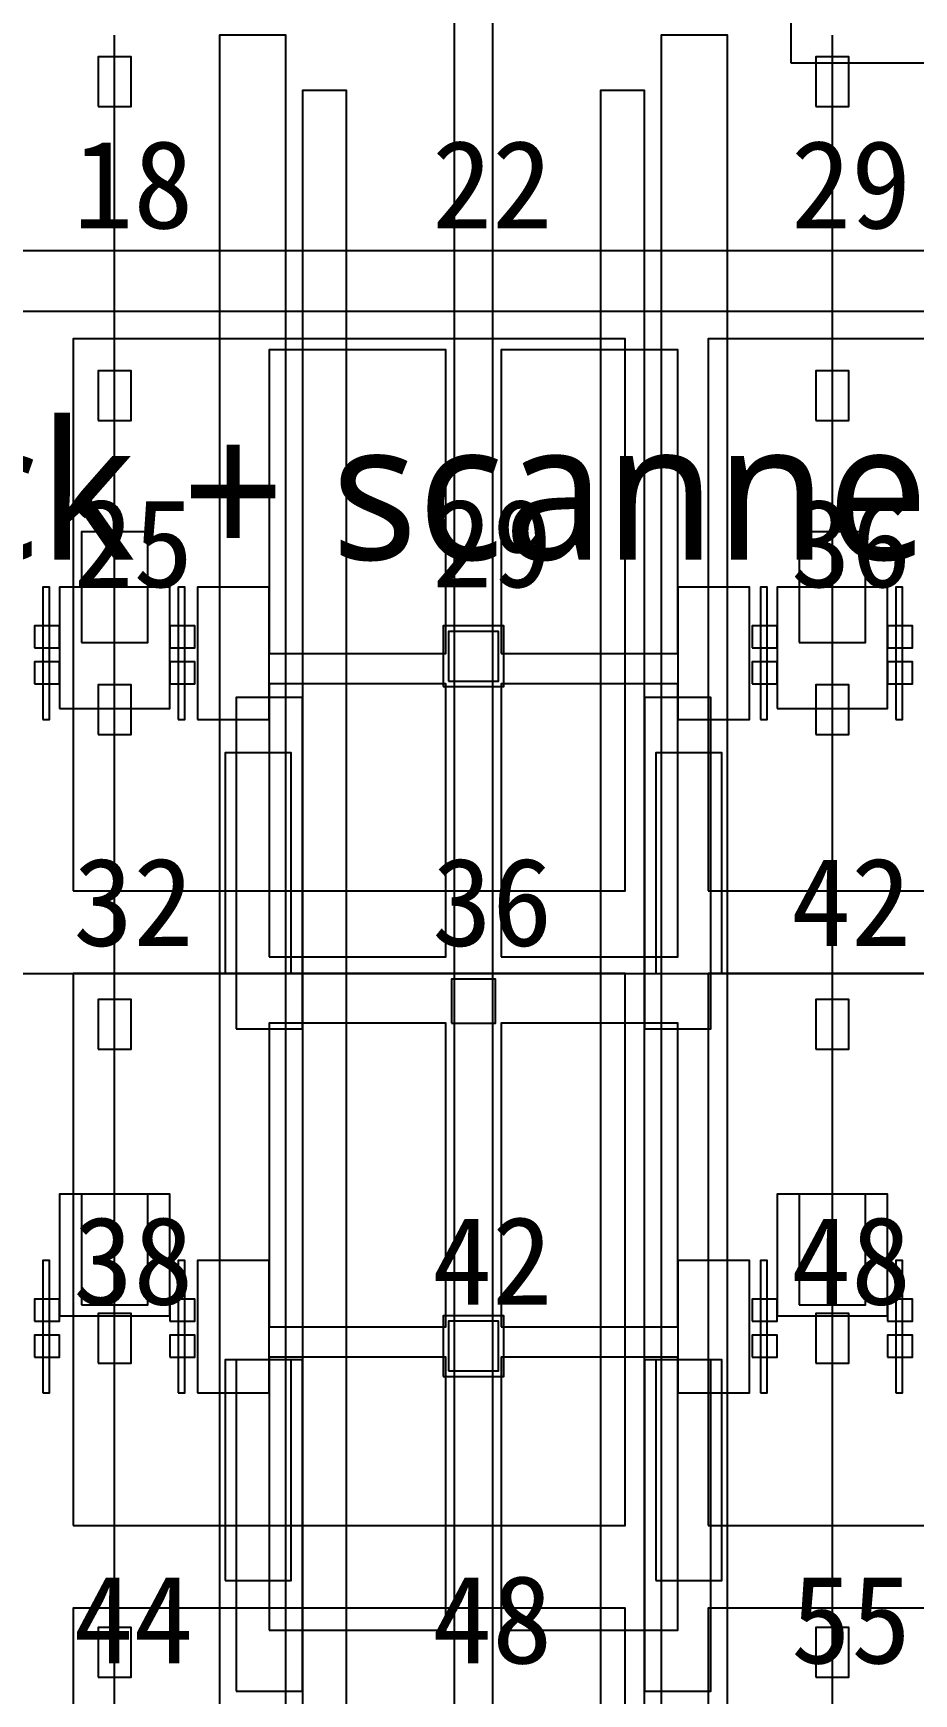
# Model space of a CAD drawing. Header units: metres. Extents: x -1640 to 1560, y -268 to 2338.
# Drawn here: x -175.72 to -159.78, y 1430.95 to 1461.04 of the extents above; entities that cross this region are included whole.
import ezdxf

# ---------------------------------------------------------------- set-up
doc = ezdxf.new("R2010")
doc.units = ezdxf.units.M
for name, color, linetype in [('1F_PUMP', 2, 'Continuous'), ('1F_SCR', 3, 'Continuous'), ('1F_STRUCT_COLUMN', 8, 'Continuous'), ('2F_CSF_LATERAL_RACK_CONCEPT', 9, 'Continuous'), ('2F_RFG', 5, 'Continuous'), ('2F_STRUCT_COLUMN', 8, 'Continuous'), ('2F_VMB', 6, 'Continuous'), ('3F_CLEANROOM_OVERHEAD_PIPE_DUCT_CONCEPT', 9, 'Continuous'), ('3F_EHS_EGRESS_DIST_M', 2, 'Continuous'), ('3F_FOUP', 5, 'Continuous'), ('3F_OHT', 9, 'Continuous'), ('3F_OHTV', 1, 'Continuous'), ('3F_PHOTO', 1, 'Continuous'), ('3F_STRUCT_COLUMN', 8, 'Continuous'), ('3F_TBAR', 6, 'Continuous'), ('3F_TEXT', 7, 'Continuous'), ('4F_FFU', 1, 'Continuous'), ('4F_STRUCT_PLENUM_TRUSS_CONCEPT', 9, 'Continuous'), ('5F_PUMP', 2, 'Continuous'), ('5F_SCR', 3, 'Continuous'), ('5F_STRUCT_COLUMN', 8, 'Continuous'), ('6F_CSF_LATERAL_RACK_CONCEPT', 9, 'Continuous'), ('6F_RFG', 5, 'Continuous'), ('6F_STRUCT_COLUMN', 8, 'Continuous'), ('6F_VMB', 6, 'Continuous'), ('7F_CLEANROOM_OVERHEAD_PIPE_DUCT_CONCEPT', 9, 'Continuous'), ('7F_EHS_EGRESS_DIST_M', 2, 'Continuous'), ('7F_FOUP', 5, 'Continuous'), ('7F_OHT', 9, 'Continuous'), ('7F_OHTV', 1, 'Continuous'), ('7F_PHOTO', 1, 'Continuous'), ('7F_STRUCT_COLUMN', 8, 'Continuous'), ('7F_TBAR', 6, 'Continuous'), ('7F_TEXT', 7, 'Continuous'), ('8F_FFU', 1, 'Continuous'), ('8F_STRUCT_PLENUM_TRUSS_CONCEPT', 9, 'Continuous'), ('RF_RSC', 4, 'Continuous'), ('UTIL_GAS.SPEC_CONCEPT', 3, 'Continuous'), ('UTIL_UPW.R_CONCEPT', 2, 'Continuous'), ('UTIL_UPW.S_CONCEPT', 1, 'Continuous')]:
    doc.layers.add(name, color=color, linetype=linetype)
doc.styles.add('KO', font='malgun.ttf')

msp = doc.modelspace()

# ---------------------------------------------------------------- linework, layer by layer
at = {"layer": '1F_PUMP'}
for points in [[(-172.25, 1444), (-171.05, 1444), (-171.05, 1448), (-172.25, 1448)], [(-164.45, 1444), (-163.25, 1444), (-163.25, 1448), (-164.45, 1448)], [(-172.25, 1433), (-171.05, 1433), (-171.05, 1437), (-172.25, 1437)], [(-164.45, 1433), (-163.25, 1433), (-163.25, 1437), (-164.45, 1437)]]:
    msp.add_lwpolyline(points, close=True, dxfattribs=at)
at = {"layer": '1F_SCR'}
for points in [[(-175.25, 1448.8), (-173.25, 1448.8), (-173.25, 1451), (-175.25, 1451)], [(-162.25, 1448.8), (-160.25, 1448.8), (-160.25, 1451), (-162.25, 1451)], [(-175.25, 1437.8), (-173.25, 1437.8), (-173.25, 1440), (-175.25, 1440)], [(-162.25, 1437.8), (-160.25, 1437.8), (-160.25, 1440), (-162.25, 1440)]]:
    msp.add_lwpolyline(points, close=True, dxfattribs=at)
at = {"layer": '1F_STRUCT_COLUMN'}
for points in [[(-168.3, 1449.2), (-167.2, 1449.2), (-167.2, 1450.3), (-168.3, 1450.3)], [(-168.3, 1436.7), (-167.2, 1436.7), (-167.2, 1437.8), (-168.3, 1437.8)]]:
    msp.add_lwpolyline(points, close=True, dxfattribs=at)
at = {"layer": '2F_CSF_LATERAL_RACK_CONCEPT'}
for points in [[(-170.85, 1310), (-170.05, 1310), (-170.05, 1460), (-170.85, 1460)], [(-165.45, 1310), (-164.65, 1310), (-164.65, 1460), (-165.45, 1460)]]:
    msp.add_lwpolyline(points, close=True, dxfattribs=at)
at = {"layer": '2F_RFG'}
for points in [[(-172.05, 1443), (-170.85, 1443), (-170.85, 1449), (-172.05, 1449)], [(-164.65, 1443), (-163.45, 1443), (-163.45, 1449), (-164.65, 1449)], [(-172.05, 1431), (-170.85, 1431), (-170.85, 1437), (-172.05, 1437)], [(-164.65, 1431), (-163.45, 1431), (-163.45, 1437), (-164.65, 1437)]]:
    msp.add_lwpolyline(points, close=True, dxfattribs=at)
at = {"layer": '2F_STRUCT_COLUMN'}
for points in [[(-168.2, 1449.3), (-167.3, 1449.3), (-167.3, 1450.2), (-168.2, 1450.2)], [(-168.2, 1436.8), (-167.3, 1436.8), (-167.3, 1437.7), (-168.2, 1437.7)]]:
    msp.add_lwpolyline(points, close=True, dxfattribs=at)
at = {"layer": '2F_VMB'}
for points in [[(-174.85, 1450), (-173.65, 1450), (-173.65, 1452), (-174.85, 1452)], [(-161.85, 1450), (-160.65, 1450), (-160.65, 1452), (-161.85, 1452)], [(-174.85, 1438), (-173.65, 1438), (-173.65, 1440), (-174.85, 1440)], [(-161.85, 1438), (-160.65, 1438), (-160.65, 1440), (-161.85, 1440)]]:
    msp.add_lwpolyline(points, close=True, dxfattribs=at)
at = {"layer": '3F_CLEANROOM_OVERHEAD_PIPE_DUCT_CONCEPT'}
for points in [[(-172.35, 1309), (-171.15, 1309), (-171.15, 1461), (-172.35, 1461)], [(-164.35, 1309), (-163.15, 1309), (-163.15, 1461), (-164.35, 1461)]]:
    msp.add_lwpolyline(points, close=True, dxfattribs=at)
at = {"layer": '3F_FOUP'}
for points in [[(-175.7, 1449.9), (-175.25, 1449.9), (-175.25, 1450.3), (-175.7, 1450.3)], [(-173.25, 1449.9), (-172.8, 1449.9), (-172.8, 1450.3), (-173.25, 1450.3)], [(-162.7, 1449.9), (-162.25, 1449.9), (-162.25, 1450.3), (-162.7, 1450.3)], [(-160.25, 1449.9), (-159.8, 1449.9), (-159.8, 1450.3), (-160.25, 1450.3)], [(-175.7, 1449.25), (-175.25, 1449.25), (-175.25, 1449.65), (-175.7, 1449.65)], [(-173.25, 1449.25), (-172.8, 1449.25), (-172.8, 1449.65), (-173.25, 1449.65)], [(-162.7, 1449.25), (-162.25, 1449.25), (-162.25, 1449.65), (-162.7, 1449.65)], [(-160.25, 1449.25), (-159.8, 1449.25), (-159.8, 1449.65), (-160.25, 1449.65)], [(-175.7, 1437.7), (-175.25, 1437.7), (-175.25, 1438.1), (-175.7, 1438.1)], [(-173.25, 1437.7), (-172.8, 1437.7), (-172.8, 1438.1), (-173.25, 1438.1)], [(-162.7, 1437.7), (-162.25, 1437.7), (-162.25, 1438.1), (-162.7, 1438.1)], [(-160.25, 1437.7), (-159.8, 1437.7), (-159.8, 1438.1), (-160.25, 1438.1)], [(-175.7, 1437.05), (-175.25, 1437.05), (-175.25, 1437.45), (-175.7, 1437.45)], [(-173.25, 1437.05), (-172.8, 1437.05), (-172.8, 1437.45), (-173.25, 1437.45)], [(-162.7, 1437.05), (-162.25, 1437.05), (-162.25, 1437.45), (-162.7, 1437.45)], [(-160.25, 1437.05), (-159.8, 1437.05), (-159.8, 1437.45), (-160.25, 1437.45)]]:
    msp.add_lwpolyline(points, close=True, dxfattribs=at)
at = {"layer": '3F_OHT'}
for p, q in [((-174.25, 1389), (-174.25, 1461)), ((-161.25, 1389), (-161.25, 1461))]:
    msp.add_line(p, q, dxfattribs=at)
at = {"layer": '3F_OHTV'}
for points in [[(-174.55, 1459.71), (-173.95, 1459.71), (-173.95, 1460.61), (-174.55, 1460.61)], [(-161.55, 1459.71), (-160.95, 1459.71), (-160.95, 1460.61), (-161.55, 1460.61)], [(-174.55, 1454.02), (-173.95, 1454.02), (-173.95, 1454.92), (-174.55, 1454.92)], [(-161.55, 1454.02), (-160.95, 1454.02), (-160.95, 1454.92), (-161.55, 1454.92)], [(-174.55, 1448.33), (-173.95, 1448.33), (-173.95, 1449.23), (-174.55, 1449.23)], [(-161.55, 1448.33), (-160.95, 1448.33), (-160.95, 1449.23), (-161.55, 1449.23)], [(-174.55, 1442.63), (-173.95, 1442.63), (-173.95, 1443.53), (-174.55, 1443.53)], [(-161.55, 1442.63), (-160.95, 1442.63), (-160.95, 1443.53), (-161.55, 1443.53)], [(-174.55, 1436.94), (-173.95, 1436.94), (-173.95, 1437.84), (-174.55, 1437.84)], [(-161.55, 1436.94), (-160.95, 1436.94), (-160.95, 1437.84), (-161.55, 1437.84)], [(-174.55, 1431.25), (-173.95, 1431.25), (-173.95, 1432.15), (-174.55, 1432.15)], [(-161.55, 1431.25), (-160.95, 1431.25), (-160.95, 1432.15), (-161.55, 1432.15)]]:
    msp.add_lwpolyline(points, close=True, dxfattribs=at)
at = {"layer": '3F_PHOTO'}
for points in [[(-171.45, 1449.8), (-168.25, 1449.8), (-168.25, 1455.3), (-171.45, 1455.3)], [(-167.25, 1449.8), (-164.05, 1449.8), (-164.05, 1455.3), (-167.25, 1455.3)], [(-172.75, 1448.6), (-171.45, 1448.6), (-171.45, 1451), (-172.75, 1451)], [(-164.05, 1448.6), (-162.75, 1448.6), (-162.75, 1451), (-164.05, 1451)], [(-171.45, 1444.3), (-168.25, 1444.3), (-168.25, 1449.25), (-171.45, 1449.25)], [(-167.25, 1444.3), (-164.05, 1444.3), (-164.05, 1449.25), (-167.25, 1449.25)], [(-171.45, 1437.6), (-168.25, 1437.6), (-168.25, 1443.1), (-171.45, 1443.1)], [(-167.25, 1437.6), (-164.05, 1437.6), (-164.05, 1443.1), (-167.25, 1443.1)], [(-172.75, 1436.4), (-171.45, 1436.4), (-171.45, 1438.8), (-172.75, 1438.8)], [(-164.05, 1436.4), (-162.75, 1436.4), (-162.75, 1438.8), (-164.05, 1438.8)], [(-171.45, 1432.1), (-168.25, 1432.1), (-168.25, 1437.05), (-171.45, 1437.05)], [(-167.25, 1432.1), (-164.05, 1432.1), (-164.05, 1437.05), (-167.25, 1437.05)]]:
    msp.add_lwpolyline(points, close=True, dxfattribs=at)
at = {"layer": '3F_STRUCT_COLUMN'}
msp.add_lwpolyline([(-168.15, 1443.1), (-167.35, 1443.1), (-167.35, 1443.9), (-168.15, 1443.9)], close=True, dxfattribs=at)
at = {"layer": '3F_TBAR'}
for points in [[(-175.55, 1448.6), (-175.43, 1448.6), (-175.43, 1451), (-175.55, 1451)], [(-173.1, 1448.6), (-172.98, 1448.6), (-172.98, 1451), (-173.1, 1451)], [(-162.55, 1448.6), (-162.43, 1448.6), (-162.43, 1451), (-162.55, 1451)], [(-160.1, 1448.6), (-159.98, 1448.6), (-159.98, 1451), (-160.1, 1451)], [(-175.55, 1436.4), (-175.43, 1436.4), (-175.43, 1438.8), (-175.55, 1438.8)], [(-173.1, 1436.4), (-172.98, 1436.4), (-172.98, 1438.8), (-173.1, 1438.8)], [(-162.55, 1436.4), (-162.43, 1436.4), (-162.43, 1438.8), (-162.55, 1438.8)], [(-160.1, 1436.4), (-159.98, 1436.4), (-159.98, 1438.8), (-160.1, 1438.8)]]:
    msp.add_lwpolyline(points, close=True, dxfattribs=at)
at = {"layer": '4F_FFU'}
for points in [[(-175, 1445.5), (-165, 1445.5), (-165, 1455.5), (-175, 1455.5)], [(-163.5, 1445.5), (-153.5, 1445.5), (-153.5, 1455.5), (-163.5, 1455.5)], [(-175, 1434), (-165, 1434), (-165, 1444), (-175, 1444)], [(-163.5, 1434), (-153.5, 1434), (-153.5, 1444), (-163.5, 1444)], [(-175, 1422.5), (-165, 1422.5), (-165, 1432.5), (-175, 1432.5)], [(-163.5, 1422.5), (-153.5, 1422.5), (-153.5, 1432.5), (-163.5, 1432.5)]]:
    msp.add_lwpolyline(points, close=True, dxfattribs=at)
at = {"layer": '4F_STRUCT_PLENUM_TRUSS_CONCEPT'}
msp.add_lwpolyline([(-168.1, 1306), (-167.4, 1306), (-167.4, 1464), (-168.1, 1464)], close=True, dxfattribs=at)
at = {"layer": '5F_PUMP'}
for points in [[(-172.25, 1444), (-171.05, 1444), (-171.05, 1448), (-172.25, 1448)], [(-164.45, 1444), (-163.25, 1444), (-163.25, 1448), (-164.45, 1448)], [(-172.25, 1433), (-171.05, 1433), (-171.05, 1437), (-172.25, 1437)], [(-164.45, 1433), (-163.25, 1433), (-163.25, 1437), (-164.45, 1437)]]:
    msp.add_lwpolyline(points, close=True, dxfattribs=at)
at = {"layer": '5F_SCR'}
for points in [[(-175.25, 1448.8), (-173.25, 1448.8), (-173.25, 1451), (-175.25, 1451)], [(-162.25, 1448.8), (-160.25, 1448.8), (-160.25, 1451), (-162.25, 1451)], [(-175.25, 1437.8), (-173.25, 1437.8), (-173.25, 1440), (-175.25, 1440)], [(-162.25, 1437.8), (-160.25, 1437.8), (-160.25, 1440), (-162.25, 1440)]]:
    msp.add_lwpolyline(points, close=True, dxfattribs=at)
at = {"layer": '5F_STRUCT_COLUMN'}
for points in [[(-168.3, 1449.2), (-167.2, 1449.2), (-167.2, 1450.3), (-168.3, 1450.3)], [(-168.3, 1436.7), (-167.2, 1436.7), (-167.2, 1437.8), (-168.3, 1437.8)]]:
    msp.add_lwpolyline(points, close=True, dxfattribs=at)
at = {"layer": '6F_CSF_LATERAL_RACK_CONCEPT'}
for points in [[(-170.85, 1310), (-170.05, 1310), (-170.05, 1460), (-170.85, 1460)], [(-165.45, 1310), (-164.65, 1310), (-164.65, 1460), (-165.45, 1460)]]:
    msp.add_lwpolyline(points, close=True, dxfattribs=at)
at = {"layer": '6F_RFG'}
for points in [[(-172.05, 1443), (-170.85, 1443), (-170.85, 1449), (-172.05, 1449)], [(-164.65, 1443), (-163.45, 1443), (-163.45, 1449), (-164.65, 1449)], [(-172.05, 1431), (-170.85, 1431), (-170.85, 1437), (-172.05, 1437)], [(-164.65, 1431), (-163.45, 1431), (-163.45, 1437), (-164.65, 1437)]]:
    msp.add_lwpolyline(points, close=True, dxfattribs=at)
at = {"layer": '6F_STRUCT_COLUMN'}
for points in [[(-168.2, 1449.3), (-167.3, 1449.3), (-167.3, 1450.2), (-168.2, 1450.2)], [(-168.2, 1436.8), (-167.3, 1436.8), (-167.3, 1437.7), (-168.2, 1437.7)]]:
    msp.add_lwpolyline(points, close=True, dxfattribs=at)
at = {"layer": '6F_VMB'}
for points in [[(-174.85, 1450), (-173.65, 1450), (-173.65, 1452), (-174.85, 1452)], [(-161.85, 1450), (-160.65, 1450), (-160.65, 1452), (-161.85, 1452)], [(-174.85, 1438), (-173.65, 1438), (-173.65, 1440), (-174.85, 1440)], [(-161.85, 1438), (-160.65, 1438), (-160.65, 1440), (-161.85, 1440)]]:
    msp.add_lwpolyline(points, close=True, dxfattribs=at)
at = {"layer": '7F_CLEANROOM_OVERHEAD_PIPE_DUCT_CONCEPT'}
for points in [[(-172.35, 1309), (-171.15, 1309), (-171.15, 1461), (-172.35, 1461)], [(-164.35, 1309), (-163.15, 1309), (-163.15, 1461), (-164.35, 1461)]]:
    msp.add_lwpolyline(points, close=True, dxfattribs=at)
at = {"layer": '7F_FOUP'}
for points in [[(-175.7, 1449.9), (-175.25, 1449.9), (-175.25, 1450.3), (-175.7, 1450.3)], [(-173.25, 1449.9), (-172.8, 1449.9), (-172.8, 1450.3), (-173.25, 1450.3)], [(-162.7, 1449.9), (-162.25, 1449.9), (-162.25, 1450.3), (-162.7, 1450.3)], [(-160.25, 1449.9), (-159.8, 1449.9), (-159.8, 1450.3), (-160.25, 1450.3)], [(-175.7, 1449.25), (-175.25, 1449.25), (-175.25, 1449.65), (-175.7, 1449.65)], [(-173.25, 1449.25), (-172.8, 1449.25), (-172.8, 1449.65), (-173.25, 1449.65)], [(-162.7, 1449.25), (-162.25, 1449.25), (-162.25, 1449.65), (-162.7, 1449.65)], [(-160.25, 1449.25), (-159.8, 1449.25), (-159.8, 1449.65), (-160.25, 1449.65)], [(-175.7, 1437.7), (-175.25, 1437.7), (-175.25, 1438.1), (-175.7, 1438.1)], [(-173.25, 1437.7), (-172.8, 1437.7), (-172.8, 1438.1), (-173.25, 1438.1)], [(-162.7, 1437.7), (-162.25, 1437.7), (-162.25, 1438.1), (-162.7, 1438.1)], [(-160.25, 1437.7), (-159.8, 1437.7), (-159.8, 1438.1), (-160.25, 1438.1)], [(-175.7, 1437.05), (-175.25, 1437.05), (-175.25, 1437.45), (-175.7, 1437.45)], [(-173.25, 1437.05), (-172.8, 1437.05), (-172.8, 1437.45), (-173.25, 1437.45)], [(-162.7, 1437.05), (-162.25, 1437.05), (-162.25, 1437.45), (-162.7, 1437.45)], [(-160.25, 1437.05), (-159.8, 1437.05), (-159.8, 1437.45), (-160.25, 1437.45)]]:
    msp.add_lwpolyline(points, close=True, dxfattribs=at)
at = {"layer": '7F_OHT'}
for p, q in [((-174.25, 1389), (-174.25, 1461)), ((-161.25, 1389), (-161.25, 1461))]:
    msp.add_line(p, q, dxfattribs=at)
at = {"layer": '7F_OHTV'}
for points in [[(-174.55, 1459.71), (-173.95, 1459.71), (-173.95, 1460.61), (-174.55, 1460.61)], [(-161.55, 1459.71), (-160.95, 1459.71), (-160.95, 1460.61), (-161.55, 1460.61)], [(-174.55, 1454.02), (-173.95, 1454.02), (-173.95, 1454.92), (-174.55, 1454.92)], [(-161.55, 1454.02), (-160.95, 1454.02), (-160.95, 1454.92), (-161.55, 1454.92)], [(-174.55, 1448.33), (-173.95, 1448.33), (-173.95, 1449.23), (-174.55, 1449.23)], [(-161.55, 1448.33), (-160.95, 1448.33), (-160.95, 1449.23), (-161.55, 1449.23)], [(-174.55, 1442.63), (-173.95, 1442.63), (-173.95, 1443.53), (-174.55, 1443.53)], [(-161.55, 1442.63), (-160.95, 1442.63), (-160.95, 1443.53), (-161.55, 1443.53)], [(-174.55, 1436.94), (-173.95, 1436.94), (-173.95, 1437.84), (-174.55, 1437.84)], [(-161.55, 1436.94), (-160.95, 1436.94), (-160.95, 1437.84), (-161.55, 1437.84)], [(-174.55, 1431.25), (-173.95, 1431.25), (-173.95, 1432.15), (-174.55, 1432.15)], [(-161.55, 1431.25), (-160.95, 1431.25), (-160.95, 1432.15), (-161.55, 1432.15)]]:
    msp.add_lwpolyline(points, close=True, dxfattribs=at)
at = {"layer": '7F_PHOTO'}
for points in [[(-171.45, 1449.8), (-168.25, 1449.8), (-168.25, 1455.3), (-171.45, 1455.3)], [(-167.25, 1449.8), (-164.05, 1449.8), (-164.05, 1455.3), (-167.25, 1455.3)], [(-172.75, 1448.6), (-171.45, 1448.6), (-171.45, 1451), (-172.75, 1451)], [(-164.05, 1448.6), (-162.75, 1448.6), (-162.75, 1451), (-164.05, 1451)], [(-171.45, 1444.3), (-168.25, 1444.3), (-168.25, 1449.25), (-171.45, 1449.25)], [(-167.25, 1444.3), (-164.05, 1444.3), (-164.05, 1449.25), (-167.25, 1449.25)], [(-171.45, 1437.6), (-168.25, 1437.6), (-168.25, 1443.1), (-171.45, 1443.1)], [(-167.25, 1437.6), (-164.05, 1437.6), (-164.05, 1443.1), (-167.25, 1443.1)], [(-172.75, 1436.4), (-171.45, 1436.4), (-171.45, 1438.8), (-172.75, 1438.8)], [(-164.05, 1436.4), (-162.75, 1436.4), (-162.75, 1438.8), (-164.05, 1438.8)], [(-171.45, 1432.1), (-168.25, 1432.1), (-168.25, 1437.05), (-171.45, 1437.05)], [(-167.25, 1432.1), (-164.05, 1432.1), (-164.05, 1437.05), (-167.25, 1437.05)]]:
    msp.add_lwpolyline(points, close=True, dxfattribs=at)
at = {"layer": '7F_STRUCT_COLUMN'}
msp.add_lwpolyline([(-168.15, 1443.1), (-167.35, 1443.1), (-167.35, 1443.9), (-168.15, 1443.9)], close=True, dxfattribs=at)
at = {"layer": '7F_TBAR'}
for points in [[(-175.55, 1448.6), (-175.43, 1448.6), (-175.43, 1451), (-175.55, 1451)], [(-173.1, 1448.6), (-172.98, 1448.6), (-172.98, 1451), (-173.1, 1451)], [(-162.55, 1448.6), (-162.43, 1448.6), (-162.43, 1451), (-162.55, 1451)], [(-160.1, 1448.6), (-159.98, 1448.6), (-159.98, 1451), (-160.1, 1451)], [(-175.55, 1436.4), (-175.43, 1436.4), (-175.43, 1438.8), (-175.55, 1438.8)], [(-173.1, 1436.4), (-172.98, 1436.4), (-172.98, 1438.8), (-173.1, 1438.8)], [(-162.55, 1436.4), (-162.43, 1436.4), (-162.43, 1438.8), (-162.55, 1438.8)], [(-160.1, 1436.4), (-159.98, 1436.4), (-159.98, 1438.8), (-160.1, 1438.8)]]:
    msp.add_lwpolyline(points, close=True, dxfattribs=at)
at = {"layer": '8F_FFU'}
for points in [[(-175, 1445.5), (-165, 1445.5), (-165, 1455.5), (-175, 1455.5)], [(-163.5, 1445.5), (-153.5, 1445.5), (-153.5, 1455.5), (-163.5, 1455.5)], [(-175, 1434), (-165, 1434), (-165, 1444), (-175, 1444)], [(-163.5, 1434), (-153.5, 1434), (-153.5, 1444), (-163.5, 1444)], [(-175, 1422.5), (-165, 1422.5), (-165, 1432.5), (-175, 1432.5)], [(-163.5, 1422.5), (-153.5, 1422.5), (-153.5, 1432.5), (-163.5, 1432.5)]]:
    msp.add_lwpolyline(points, close=True, dxfattribs=at)
at = {"layer": '8F_STRUCT_PLENUM_TRUSS_CONCEPT'}
msp.add_lwpolyline([(-168.1, 1306), (-167.4, 1306), (-167.4, 1464), (-168.1, 1464)], close=True, dxfattribs=at)
at = {"layer": 'RF_RSC'}
msp.add_lwpolyline([(-162, 1460.5), (-155, 1460.5), (-155, 1465.5), (-162, 1465.5)], close=True, dxfattribs=at)
at = {"layer": 'UTIL_GAS.SPEC_CONCEPT'}
msp.add_line((-274.3, 1444), (293.3, 1444), dxfattribs=at)
msp.add_line((-274.3, 1444), (293.3, 1444), dxfattribs=at)
at = {"layer": 'UTIL_UPW.R_CONCEPT'}
msp.add_line((-276.3, 1457.1), (293.3, 1457.1), dxfattribs=at)
msp.add_line((-276.3, 1457.1), (293.3, 1457.1), dxfattribs=at)
at = {"layer": 'UTIL_UPW.S_CONCEPT'}
msp.add_line((-276.3, 1456), (293.3, 1456), dxfattribs=at)
msp.add_line((-276.3, 1456), (293.3, 1456), dxfattribs=at)

# ---------------------------------------------------------------- texts
at = {"layer": '3F_EHS_EGRESS_DIST_M'}
for s, p in [('18', (-175, 1457.5)), ('22', (-168.5, 1457.5)), ('29', (-162, 1457.5)), ('25', (-175, 1451)), ('29', (-168.5, 1451)), ('36', (-162, 1451)), ('32', (-175, 1444.5)), ('36', (-168.5, 1444.5)), ('42', (-162, 1444.5)), ('38', (-175, 1438)), ('42', (-168.5, 1438)), ('48', (-162, 1438)), ('48', (-168.5, 1431.5)), ('44', (-175, 1431.5)), ('55', (-162, 1431.5))]:
    msp.add_text(s, height=1.6, dxfattribs=at).set_placement(p)
at = {"layer": '3F_TEXT', "style": 'KO'}
msp.add_text('Photo (track + scanner) zone (concept)', height=2.5, dxfattribs=at).set_placement((-192.45, 1451.5))
at = {"layer": '7F_EHS_EGRESS_DIST_M'}
for s, p in [('18', (-175, 1457.5)), ('22', (-168.5, 1457.5)), ('29', (-162, 1457.5)), ('25', (-175, 1451)), ('29', (-168.5, 1451)), ('36', (-162, 1451)), ('32', (-175, 1444.5)), ('36', (-168.5, 1444.5)), ('42', (-162, 1444.5)), ('38', (-175, 1438)), ('42', (-168.5, 1438)), ('48', (-162, 1438)), ('48', (-168.5, 1431.5)), ('44', (-175, 1431.5)), ('55', (-162, 1431.5))]:
    msp.add_text(s, height=1.6, dxfattribs=at).set_placement(p)
at = {"layer": '7F_TEXT', "style": 'KO'}
msp.add_text('Photo (track + scanner) zone (concept)', height=2.5, dxfattribs=at).set_placement((-192.45, 1451.5))

doc.saveas('drawing.dxf')
